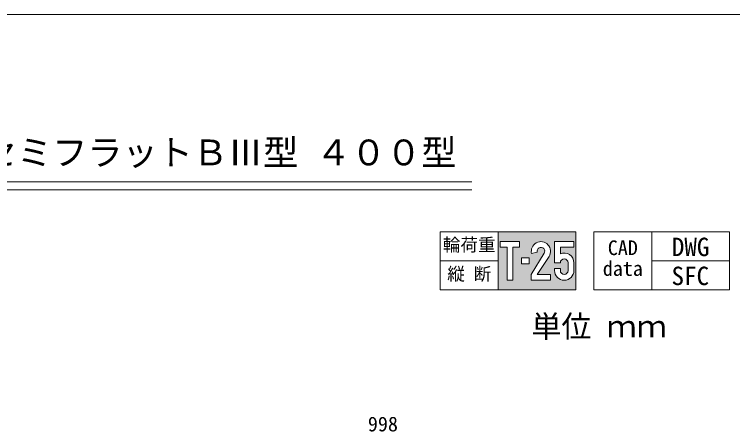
# Model space of a CAD drawing. Units: millimetres at full size; details may follow other scales. Extents: x 5964 to 125098, y -10801 to 28073.
# Drawn here: x 68723 to 70575, y 4026 to 5102 of the extents above; entities that cross this region are included whole.
import ezdxf
from ezdxf.enums import TextEntityAlignment as Align

# ---------------------------------------------------------------- set-up
doc = ezdxf.new("R2010")
doc.units = ezdxf.units.MM
doc.header["$LTSCALE"] = 19
for name, color, linetype, lineweight in [('0_2', 7, 'Continuous', 20), ('図枠', 7, 'Continuous', 5), ('寸法線', 7, 'Continuous', 9), ('枠', 5, 'Continuous', 5)]:
    doc.layers.add(name, color=color, linetype=linetype, lineweight=lineweight)
doc.styles.add('ＭＳ ゴシック', font='')
doc.styles.get('ＭＳ ゴシック').set_extended_font_data('MS Gothic')

msp = doc.modelspace()

# ---------------------------------------------------------------- hatches: boundary and pattern name
at = {"layer": '図枠'}
h = msp.add_hatch(color=256, dxfattribs=at)
h.paths.add_polyline_path([(70170.7, 4391.56), (70170.7, 4541.56), (69970.7, 4541.56), (69970.7, 4391.56)])
h.paths.add_polyline_path([(70008.2, 4416.56), (69993.2, 4416.56), (69993.2, 4501.56), (69975.7, 4501.56), (69975.7, 4516.56), (70025.7, 4516.56), (70025.7, 4501.56), (70008.2, 4501.56)], flags=16)
h.paths.add_polyline_path([(70055.7, 4431.56), (70089.04, 4486.05, 0.53298), (70082.22, 4500.91, 0.53298), (70071.04, 4488.98), (70056.55, 4485.09, -0.5398), (70084.63, 4515.71, -0.5398), (70101.55, 4477.78), (70071, 4431.56), (70105.7, 4431.56), (70105.7, 4416.56), (70055.7, 4416.56)], flags=16)
h.paths.add_polyline_path([(70030.7, 4459.06), (70030.7, 4474.06), (70050.7, 4474.06), (70050.7, 4459.06)], flags=16)
h.paths.add_polyline_path([(70115.7, 4441.56), (70115.7, 4446.56), (70130.7, 4446.56), (70130.7, 4441.56, 1), (70150.7, 4441.56), (70150.7, 4461.56, 0.41421), (70140.7, 4471.56, 0.41421), (70130.7, 4461.56), (70115.7, 4461.56), (70115.7, 4516.56), (70165.7, 4516.56), (70165.7, 4501.56), (70130.7, 4501.56), (70130.7, 4484.48, -0.54057), (70165.7, 4461.56), (70165.7, 4441.56, -0.41421), (70140.7, 4416.56, -0.41421)], flags=16)

# ---------------------------------------------------------------- linework, layer by layer
at = {"layer": '0_2'}
for p, q in [((67468.14, 4669.84), (69902.6, 4669.84)), ((67468.14, 4649.84), (69902.6, 4649.84))]:
    msp.add_line(p, q, dxfattribs=at)
at = {"layer": '図枠', "lineweight": 13}
for p, q in [((69820.7, 4541.56), (69820.7, 4391.56)), ((69820.7, 4541.56), (70170.7, 4541.56)), ((69970.7, 4541.56), (69970.7, 4391.56)), ((70170.7, 4541.56), (70170.7, 4391.56)), ((70216.93, 4541.56), (70216.93, 4391.56)), ((70216.93, 4541.56), (70566.93, 4541.56)), ((70366.93, 4541.56), (70366.93, 4391.56)), ((70566.93, 4541.56), (70566.93, 4391.56)), ((69820.7, 4466.56), (69970.7, 4466.56)), ((70366.93, 4466.56), (70566.93, 4466.56)), ((69820.7, 4391.56), (70170.7, 4391.56)), ((70216.93, 4391.56), (70566.93, 4391.56))]:
    msp.add_line(p, q, dxfattribs=at)
at = {"layer": '図枠'}
for p, q in [((70056.55, 4485.09), (70071.04, 4488.98)), ((70130.7, 4446.56), (70130.7, 4441.56)), ((70150.7, 4441.56), (70150.7, 4461.56)), ((70165.7, 4461.56), (70165.7, 4441.56))]:
    msp.add_line(p, q, dxfattribs=at)
for points in [[(69993.2, 4416.56), (69993.2, 4501.56), (69975.7, 4501.56), (69975.7, 4516.56), (70025.7, 4516.56), (70025.7, 4501.56), (70008.2, 4501.56), (70008.2, 4416.56)], [(70030.7, 4474.06), (70050.7, 4474.06), (70050.7, 4459.06), (70030.7, 4459.06)]]:
    msp.add_lwpolyline(points, close=True, dxfattribs=at)
for points in [[(70130.7, 4461.56), (70115.7, 4461.56), (70115.7, 4516.56), (70165.7, 4516.56), (70165.7, 4501.56), (70130.7, 4501.56), (70130.7, 4484.48)], [(70089.04, 4486.05), (70055.7, 4431.56), (70055.7, 4416.56), (70105.7, 4416.56), (70105.7, 4431.56), (70071, 4431.56), (70101.55, 4477.78)], [(70115.7, 4441.56), (70115.7, 4446.56), (70130.7, 4446.56)]]:
    msp.add_lwpolyline(points, dxfattribs=at)
for centre, radius, start, end in [((70080.64, 4491.19), 24.85, 327.32155, 194.20268), ((70080.64, 4491.19), 9.85, 328.53575, 192.98848), ((70140.7, 4461.56), 25, 0, 113.57818), ((70140.7, 4461.56), 10, 0, 180), ((70140.7, 4441.56), 25, 180, 0), ((70140.7, 4441.56), 10, 180, 0)]:
    msp.add_arc(centre, radius, start, end, dxfattribs=at)
at = {"layer": '枠', "lineweight": 20}
msp.add_line((66870.6, 5101.59), (74870.6, 5101.59), dxfattribs=at)

# ---------------------------------------------------------------- texts
at = {"layer": '0_2', "style": 'ＭＳ ゴシック'}
msp.add_text('ＩＢＣ排水側溝  深型集水桝セミフラットＢⅢ型 ４００型', height=66.46, dxfattribs=at).set_placement((68661.77, 4745.81), align=Align.MIDDLE_CENTER)
msp.add_text('単位 ｍｍ', height=56.96, dxfattribs=at).set_placement((70055.76, 4251.98), align=Align.BOTTOM_LEFT)
at = {"layer": '図枠', "style": 'ＭＳ ゴシック'}
for s, p in [('輪荷重', (69895.7, 4507.77)), ('縦 断', (69895.7, 4432.77))]:
    msp.add_text(s, height=33.23, dxfattribs=at).set_placement(p, align=Align.MIDDLE_CENTER)
for s, p in [('CAD', (70253.08, 4519.13)), ('data', (70240.13, 4465.8))]:
    msp.add_text(s, height=37.98, dxfattribs=at).set_placement(p, align=Align.TOP_LEFT)
for s, p in [('DWG', (70418.2, 4464.41)), ('SFC', (70417.34, 4389.71))]:
    msp.add_text(s, height=47.47, dxfattribs=at).set_placement(p, align=Align.BOTTOM_LEFT)
at = {"layer": '寸法線', "style": 'ＭＳ ゴシック'}
msp.add_text('998', height=37.98, dxfattribs=at).set_placement((69673.17, 4046.01), align=Align.MIDDLE_CENTER)

doc.saveas('drawing.dxf')
